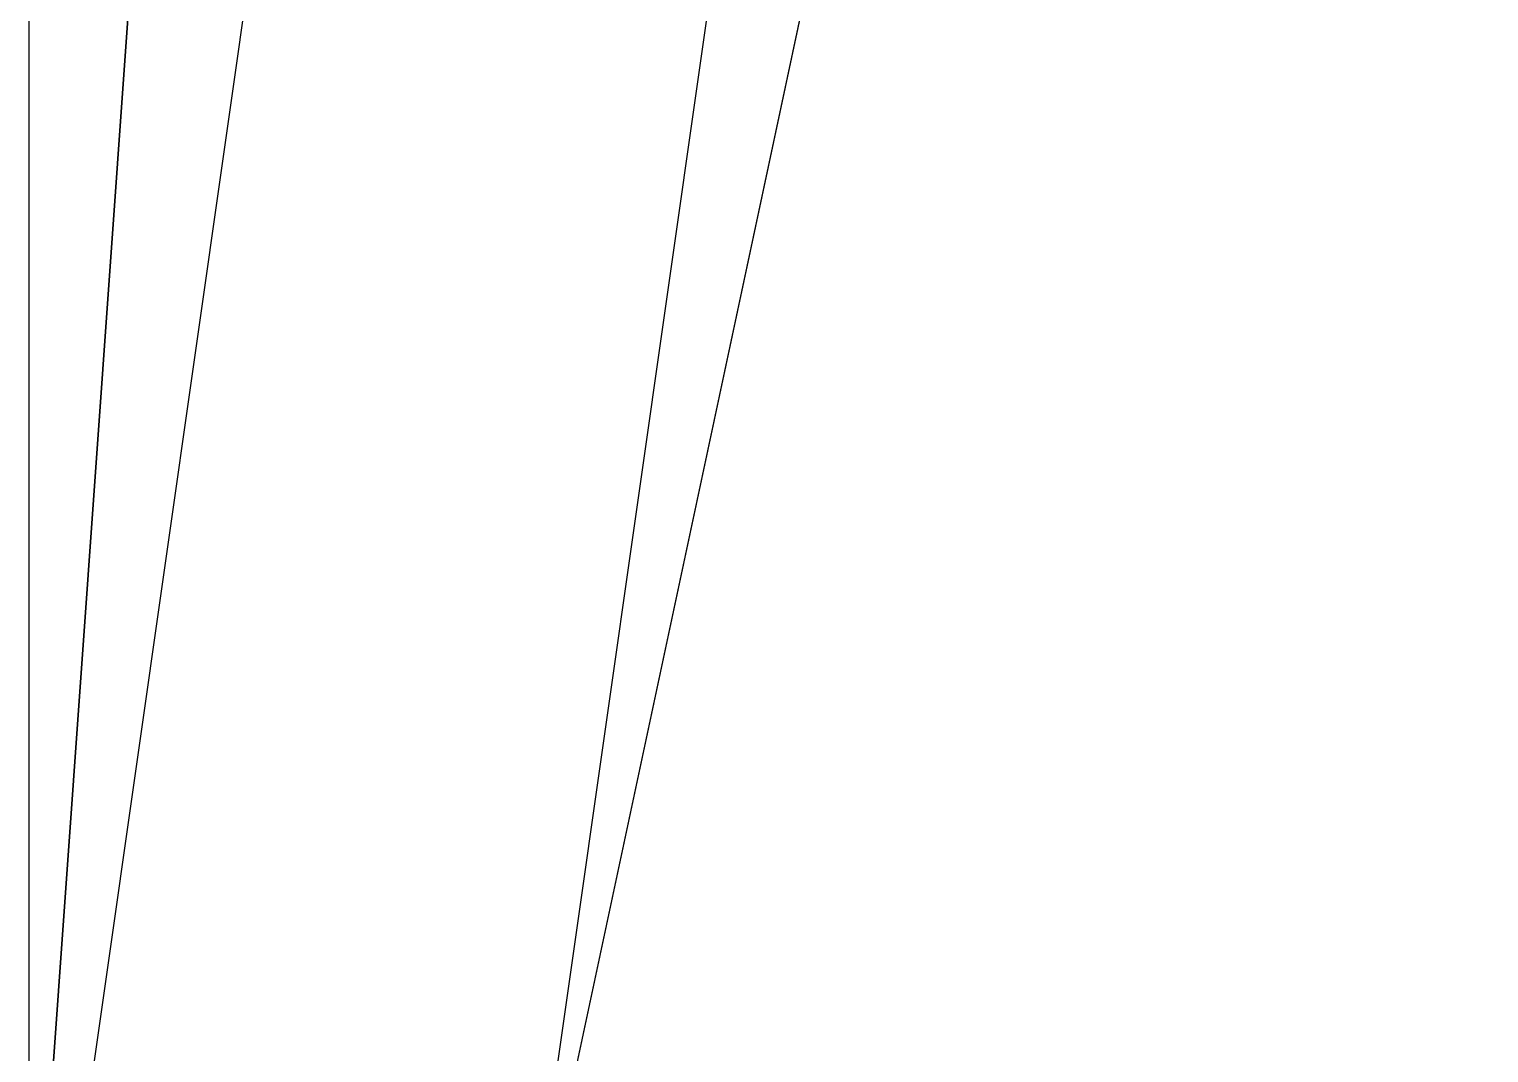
# Model space of a CAD drawing. Header units: inches. Extents: x -2.6 to 42.7, y -8.9 to 1.2.
# Drawn here: x 13.02084 to 13.06919, y -3.37008 to -3.33617 of the extents above; entities that cross this region are included whole.
import ezdxf

# ---------------------------------------------------------------- set-up
doc = ezdxf.new("R2010")
doc.units = ezdxf.units.IN
doc.header["$MEASUREMENT"] = 0
doc.layers.add('Conditions', color=1, linetype='Continuous')
doc.layers.add('Dimensions', color=3, linetype='Continuous')

# ---------------------------------------------------------------- blocks, each defined once
blk = doc.blocks.new('carpet-teeth2')
for points in [[(1.063521, 1.254801), (1.095077, 1.03348)], [(1.21892, 1.254801), (1.250476, 1.03348)], [(1.048473, 1.252656), (1.095228, 1.03348)], [(1.110973, 1.03348), (1.110973, 1.252656)], [(1.203873, 1.252656), (1.250628, 1.03348)], [(1.250748, 1.252656), (1.266373, 1.03348)], [(1.266373, 1.03348), (1.266373, 1.252656)], [(1.092608, 1.15848), (1.11043, 1.03348)], [(1.248007, 1.15848), (1.26583, 1.03348)]]:
    blk.add_lwpolyline(points)
blk.add_lwpolyline([(1.095348, 1.252656), (1.110973, 1.03348)], close=True)
blk = doc.blocks.new('CARPET2')
at = {"layer": 'Conditions'}
for p in [(-3.201814, -0.975269), (-3.046415, -0.975269)]:
    blk.add_blockref('carpet-teeth2', p, dxfattribs=at)

msp = doc.modelspace()

# ---------------------------------------------------------------- block references
at = {"layer": 'Dimensions', "xscale": -1}
msp.add_blockref('CARPET2', (11.085397, -3.439872), dxfattribs=at)

doc.saveas('drawing.dxf')
